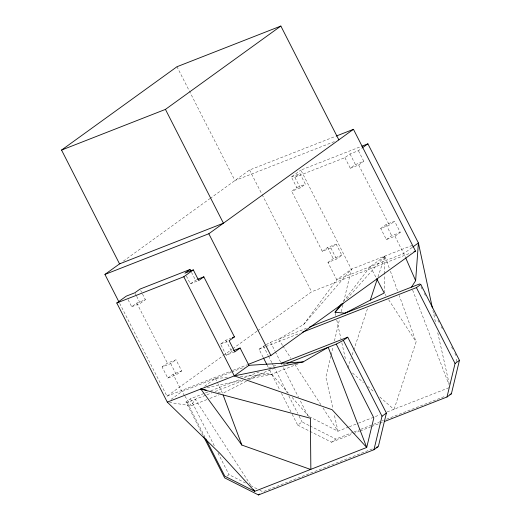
<?xml version="1.0" encoding="UTF-8"?>
<svg xmlns="http://www.w3.org/2000/svg" width="521" height="521" viewBox="0 0 521 521"><rect width="100%" height="100%" fill="white"/><g stroke="black" fill="none" stroke-linecap="round" stroke-linejoin="round"><path stroke-width="0.39" stroke-dasharray="2.6 1.95" d="M384.218 292.978L384.55 274.528M384.57 273.727L384.889 256.078L370.275 266.628L343.482 301.314M330.881 355.928L325.853 377.217L332.991 408.965M331.069 355.14L333.114 346.465M334.423 340.949L339.64 318.872M341.314 311.773L342.994 304.681M343.736 301.522L351.375 269.201L300.871 170.074L361.112 146.479M456.175 361.652L456.924 358.539M394.13 409.206L416.123 341.867L399.262 295.557M347.846 367.93L351.167 357.901M352.189 354.814L353.466 350.959M353.726 350.19L367.774 307.761M377.992 276.905L384.889 256.078L389.311 268.224M282.506 345.319L278.546 339.184L303.626 324.537L336.768 279.751L351.375 269.201L413.928 244.701M303.626 324.537L351.375 269.201M346.836 298.95L384.889 256.078M123.34 261.138L209.898 198.638M210.126 198.475L249.572 169.989L335.387 136.385M412.046 247.54L403.788 253.506L336.768 279.751L327.943 262.441L336.533 259.08L341.841 255.244L336.169 244.121L330.861 247.95L322.278 251.311L291.669 191.246L296.781 187.553L291.369 176.932L300.871 170.074M300.259 187.886L294.847 177.264L299.959 173.571L305.371 184.193L300.259 187.886L291.669 191.246M128.088 299.679L131.696 306.765L136.808 303.072L145.398 299.705L140.709 290.503M131.696 306.765L140.286 303.398L145.398 299.705M294.847 177.264L344.902 157.661L350.021 153.969L358.396 150.686L361.561 148.4M186.375 276.006L190.341 283.795L196.853 279.556M344.902 157.661L350.32 168.283L355.433 164.59L363.808 161.308L358.396 150.686M350.32 168.283L358.695 165.001L363.808 161.308M162.109 366.966L167.417 363.137L176 359.777L181.673 370.9L176.365 374.736L167.782 378.096L162.109 366.966L170.699 363.606L176 359.777M322.278 251.311L327.585 247.482L336.169 244.121M167.782 378.096L173.083 374.267L181.673 370.9M327.943 262.441L333.251 258.611L341.841 255.244M234.802 351.851L226.218 355.211L220.546 344.081L225.853 340.252L230.862 338.292M380.714 228.432L386.022 224.597L394.605 221.236L400.278 232.366L394.97 236.195L386.387 239.556L380.714 228.432L389.304 225.065L394.605 221.236M119.706 303.424L166.98 396.207L222.864 355.856M223.522 355.381L232.066 349.213M232.724 348.738L257.048 331.174M257.706 330.698L311.617 291.767L410.991 252.854M226.218 355.211L232.952 350.822M386.387 239.556L391.688 235.726L400.278 232.366M171.103 399.366L181.901 391.571L231.057 372.326M204.616 386.243L215.414 378.448L227.482 377.543M202.923 435.23L185.984 401.991L190.367 398.825L204.74 393.192M263.079 357.191L259.035 349.239L265.547 344.954M227.149 476.051L229.025 474.696L245.58 483.058M292.17 414.273L297.693 425.116L302.076 421.951L309.272 425.585M309.93 431.297L331.525 442.205L335.908 439.04L353.264 432.241M266.257 344.576L270.523 342.323L306.433 328.263M246.42 381.164L222.552 393.459L217.791 383.456M249.312 379.672L261.607 373.342M334.332 141.627L234.958 180.54L176.971 66.734M291.369 176.932L299.959 173.571M296.781 187.553L305.371 184.193M190.341 283.795L197.322 281.06M220.546 344.081L229.136 340.721M259.035 349.239L265.085 346.869M265.84 346.576L299.888 333.245M166.98 396.207L232.477 370.561M233.232 370.268L247.534 364.667M231.604 372.111L244.46 367.077M205.495 392.899L207.768 392.007M210.797 390.822L240.305 379.268M244.082 377.79L259.217 371.864M269.051 368.008L277.374 364.752M185.984 401.991L187.254 402.459L206.16 395.055M206.915 394.755L211.852 392.821M215.232 391.499L243.971 380.245M247 379.06L273.948 368.503M283.3 364.843L285.573 363.958M206.844 399.614L191.135 405.768L169.677 402.486M209.833 398.441L218.807 394.925M247.82 379.19L271.728 374.208L297.908 363.951M348.582 427.044L337.986 431.193L308.119 416.103L300.011 400.193M349.337 426.745L357.66 423.488M358.422 423.189L379.614 414.892M387.181 411.929L449.239 387.624M354.019 431.948L360.057 429.578M360.812 429.284L381.19 421.307M381.945 421.007L383.456 420.421M386.478 419.236L445.351 396.181M331.525 442.205L352.658 433.928M353.414 433.635L359.451 431.264M360.206 430.971L370.77 426.836M371.525 426.536L379.073 423.58M379.829 423.286L383.599 421.808M372.3 448.926L262.858 491.785L258.54 489.603M207.182 387.67L243.04 380.187M240.35 376.572L271.728 374.208L288.367 393.16M261.887 373.231L271.728 374.208M217.889 392.508L221.777 393.303M309.995 425.95L335.908 439.04M297.693 425.116L309.207 430.932M250.621 485.605L257.817 489.239M352.463 372.977L363.417 382.596M367.676 386.335L374.371 392.215M379.848 397.022L393.85 409.317M292.125 397.438L310.379 418.226M385.104 294.332L385.989 295.694M388.653 299.764L416.123 341.867M184.538 395.628L181.901 391.571L173.083 374.267M184.981 396.305L191.135 405.768L195.271 399.314L251.63 486.549M282.949 346.003L290.874 358.266M294.834 364.4L320.812 404.609M323.013 408.021L337.986 431.193L334.241 414.521M370.275 266.628L376.305 278.019M420.994 286.876L422.837 290.49M424.309 293.382L425.416 295.557M434.631 313.635L435.732 315.804M437.946 320.148L439.053 322.317M441.261 326.654L442.368 328.829M451.583 346.908L452.69 349.077M454.898 353.42L456.005 355.589M358.695 165.001L389.304 225.065M394.97 236.195L405.39 257.172M350.021 153.969L355.433 164.59M386.022 224.597L391.688 235.726M330.861 247.95L336.533 259.08M327.585 247.482L333.251 258.611M249.572 169.989L261.757 193.91M262.128 194.639L311.617 291.767M270.523 342.323L274.945 351.004M275.316 351.727L280.474 361.854M280.845 362.577L281.952 364.746M283.424 367.644L298.533 397.295M263.418 346.074L268.198 355.472M268.569 356.195L271.884 362.694M272.249 363.417L273.72 366.309M274.092 367.031L287.345 393.042M288.816 395.934L297.654 413.277M299.126 416.168L302.076 421.951M267.13 365.136L269.337 369.474M269.709 370.197L280.018 390.431M281.49 393.322L291.799 413.55M191.487 272.314L195.453 280.103M225.853 340.252L231.519 351.382M190.367 398.825L214.665 446.517M217.98 453.016L229.025 474.696M135.232 293.486L136.313 295.609M136.678 296.319L140.286 303.398M170.699 363.606L176.365 374.736M136.808 303.072L167.417 363.137M187.254 402.459L204.942 437.178M215.414 378.448L217.452 382.74M412.665 290.158L448.828 384.29M390.418 271.259L397.601 290.998M449.284 384.153L437.347 330.972M335.218 313.017L335.915 316.156M336.787 320.076L340.968 338.897M341.841 342.818L345.501 359.288M432.912 310.36L435.817 323.841"/><path stroke-width="0.78" d="M411.499 287.123L415.634 280.676L418.402 242.955L367.891 143.829L361.867 146.186M373.954 449.727L382.017 416.233L343.352 340.363L347.735 337.198L386.4 413.068L378.337 446.562L373.954 449.727L258.475 494.95L224.642 477.861L203.659 436.67M447.005 396.982L455.061 363.489L416.403 287.618L420.786 284.453L459.444 360.324L451.388 393.817L447.005 396.982L384.355 421.515M370.327 300.044L377.224 279.217M344.882 313.206L335.042 312.235L341.496 303.88M335.042 312.235L343.085 303.176M280.858 26.05L165.444 109.39L223.431 223.203L119.543 263.88L61.556 150.074L176.971 66.734L280.858 26.05L338.845 139.862M118.97 301.978L104.936 274.43L120.058 263.515M104.936 274.43L208.823 233.747L353.459 129.312L415.504 251.089L270.868 355.524L248.289 364.368M286.765 363.489L336.247 344.114L373.837 417.888L366.719 447.461L254.71 491.323L220.109 453.57L167.293 402.121L116.789 302.994L126.284 296.136L134.874 292.776L139.986 289.083L190.041 269.481L190.764 270.9M190.041 269.481L184.929 273.173L193.311 269.891L198.722 280.513L203.835 276.82L234.437 336.892L229.136 340.721L234.802 351.851L240.109 348.021L248.927 365.325L303.144 361.906L328.223 347.253L366.719 447.461L332.118 409.708L234.32 375.875L167.293 402.121M116.789 302.994L183.809 276.749L193.311 269.891M362.193 147.944L367.891 143.829M183.809 276.749L234.32 375.875L248.927 365.325M412.684 247.078L418.402 242.955L432.397 307.976M258.475 494.95L259.725 494.045M382.017 416.233L386.4 413.068M455.061 363.489L459.444 360.324M336.247 344.114L343.352 340.363M345.163 313.101L384.218 292.978L376.683 278.735M61.556 150.074L165.444 109.39M336.143 136.092L353.459 129.312M197.55 279.282L203.835 276.82M414 251.676L415.504 251.089M232.294 337.732L234.437 336.892M233.668 350.542L240.109 348.021M309.448 327.084L419.516 283.984L420.786 284.453M302.16 332.352L416.403 287.618M281.158 363.267L347.735 337.198M449.877 394.41L451.388 393.817M376.071 447.448L377.582 446.862M234.32 375.875L303.144 361.906M310.575 469.447L241.848 445.058L200.806 388.998L206.244 390.112M200.806 388.998L310.379 418.226L310.855 469.336M253.388 489.278L254.71 491.323L224.844 476.233L205.678 438.623M208.823 233.747L270.868 355.524M263.45 357.914L266.765 364.413M405.709 257.908L415.634 280.676M223.118 394.983L241.848 445.058"/></g></svg>
